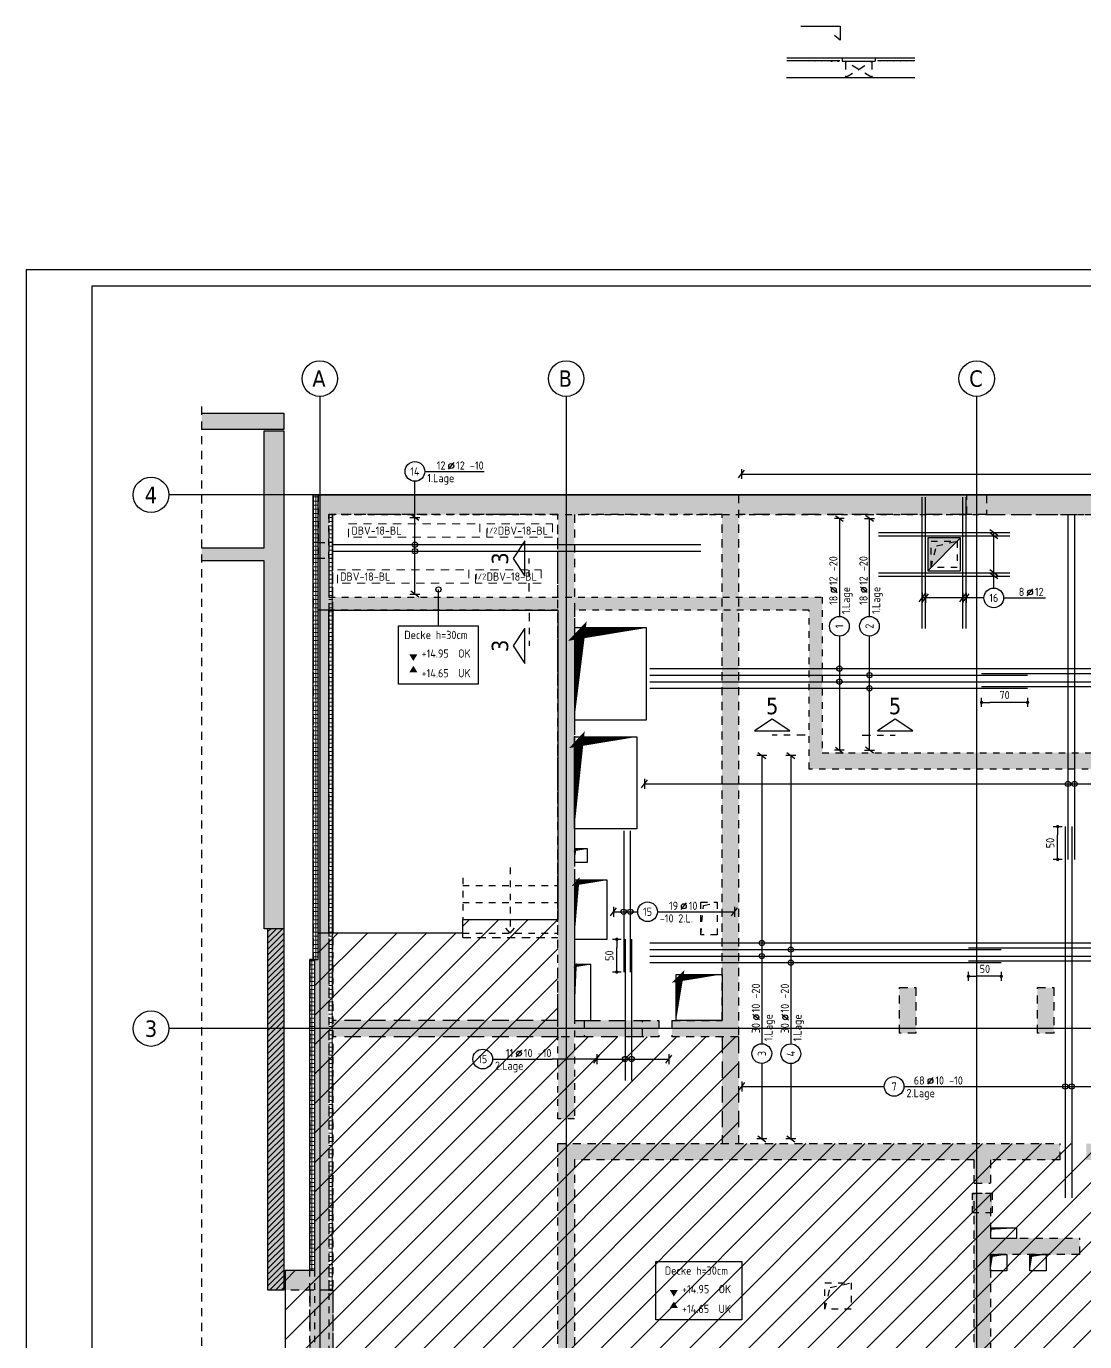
# Model space of a CAD drawing. Extents: x 0 to 76.9, y -2.2 to 33.4.
# Drawn here: x 0 to 16.11, y 13.38 to 33.41 of the extents above; entities that cross this region are included whole.
import ezdxf
from ezdxf.enums import TextEntityAlignment as Align

# ---------------------------------------------------------------- set-up
doc = ezdxf.new("R2010")
doc.units = 0
doc.header["$LTSCALE"] = 0.5
for name, pattern in [('AUSGEZOGEN', [1000.01, 1000, 0.01]), ('DOT', [0.175, 0.05, -0.125]), ('HIDDEN', [0.375, 0.25, -0.125]), ('HIDDEN2', [0.187, 0.125, -0.062]), ('HIDDEN4', [0.12, 0.02, -0.1]), ('PUNKT', [0.175, 0.05, -0.125]), ('STRICHLINIE', [0.75, 0.5, -0.25]), ('STRICHPUNKT2', [0.55, 0.25, -0.125, 0.05, -0.125]), ('VERDECKT', [0.375, 0.25, -0.125])]:
    doc.linetypes.add(name, pattern=pattern)
for name, color, linetype in [('ACHSEN', 7, 'Continuous'), ('AFU', 7, 'Continuous'), ('Bestand', 7, 'Continuous'), ('BETON', 7, 'Continuous'), ('Brüstung DG', 7, 'Continuous'), ('DD', 7, 'Continuous'), ('DG', 7, 'Continuous'), ('DRUEBER', 7, 'Continuous'), ('grau_dunkel', 7, 'Continuous'), ('grau_hell', 7, 'Continuous'), ('grau_mittel', 7, 'Continuous'), ('HILFE', 7, 'Continuous'), ('koten', 7, 'Continuous'), ('MASSE', 7, 'Continuous'), ('OBJEKT', 7, 'Continuous'), ('RAHMEN', 7, 'Continuous'), ('RND', 7, 'Continuous'), ('SCHATTEN', 7, 'Continuous'), ('SCHNITTE', 7, 'Continuous'), ('SCHRAFF', 7, 'Continuous'), ('SFP_Achsen', 7, 'Continuous'), ('TEXT', 7, 'Continuous'), ('TWP_Auflager_Schraff', 7, 'Continuous'), ('VERDECKT', 7, 'Continuous'), ('VERDECKT2', 7, 'Continuous')]:
    doc.layers.add(name, color=color, linetype=linetype)
doc.layers.add('NOPLOT', color=7, linetype='Continuous', plot=False)
doc.layers.add('zila_01_rb_02_stb-fertig_05_schraff', color=144, linetype='Continuous', lineweight=9)
doc.styles.add('helv', font='tahoma.ttf')
doc.styles.add('txt', font='isocp.shx')
doc.linetypes.add('AFU_50K', pattern='A,0.15,["/",Standard,S=0.2,R=0,X=-0.01,Y=-0.1],0.07,["/",Standard,S=0.2,R=0,X=-0.01,Y=-0.1],0.15', length=0.37)
doc.dimstyles.new('DOT_I', dxfattribs={"dimscale": 0.5, "dimtxt": 0.25, "dimasz": 0.25, "dimexe": 0.1, "dimexo": 0.3, "dimgap": 0.1, "dimtad": 1, "dimdec": 3, "dimzin": 3, "dimtxsty": 'txt', "dimblk": 'DOT', "dimblk1": 'DOT', "dimblk2": 'DOT', "dimsah": 1, "dimcen": 0.1, "dimse1": 1, "dimse2": 1, "dimazin": 0, "dimtfac": 1, "dimtdec": 4, "dimtix": 1, "dimtmove": 2, "dimatfit": 3, "dimfxl": 0, "dimtvp": 1, "dimtolj": 1, "dimtzin": 0, "dimarcsym": 0})
pattern_1 = [(0, (-74.21585, 66.179425), (0.025, 0.05), [0, -0.05])]

# ---------------------------------------------------------------- blocks, each defined once
blk = doc.blocks.new('okrd_o')
at = {"layer": 'koten', "color": 7, "linetype": 'Continuous'}
blk.add_solid([(-0.125, 0.202), (0.125, 0.202), (0, 0)], dxfattribs=at)
at = {"layer": 'koten', "style": 'txt'}
blk.add_attdef('OKRD', (0.25, 0.1), '', height=0.25, dxfattribs=at)
blk = doc.blocks.new('okrd_u')
at = {"layer": 'koten', "color": 7, "linetype": 'Continuous'}
blk.add_solid([(-0.125, -0.202), (0.125, -0.202), (0, 0)], dxfattribs=at)
at = {"layer": 'koten', "style": 'txt'}
blk.add_attdef('OKRD', (0.25, -0.35), '', height=0.25, dxfattribs=at)
blk = doc.blocks.new('DOT')
at = {"layer": 'MASSE', "color": 7, "linetype": 'Continuous'}
for p, q in [((0, 0), (-1, 0)), ((0, 0.54), (0, -0.54))]:
    blk.add_line(p, q, dxfattribs=at)
at = {"layer": 'MASSE', "color": 7, "linetype": 'Continuous', "const_width": 0.2}
blk.add_lwpolyline([(-0.1, 0, 1), (0.1, 0, 1)], format="xyb", close=True, dxfattribs=at)
blk = doc.blocks.new('*D21')
at = {"layer": 'Defpoints', "color": 0, "linetype": 'AUSGEZOGEN', "transparency": 16777216}
for p in [(14.344, 18.944), (14.344, 18.944), (14.844, 18.944)]:
    blk.add_point(p, dxfattribs=at)
at = {"layer": 'MASSE', "color": 0, "linetype": 'AUSGEZOGEN', "lineweight": -2, "transparency": 16777216}
blk.add_line((14.719, 18.944), (14.469, 18.944), dxfattribs=at)
at = {"layer": 'MASSE', "color": 0, "linetype": 'AUSGEZOGEN', "lineweight": -2, "transparency": 16777216, "xscale": 0.125, "yscale": 0.125, "zscale": 0.125, "rotation": 180}
blk.add_blockref('DOT', (14.344, 18.944), dxfattribs=at)
at = {"layer": 'MASSE', "color": 0, "linetype": 'AUSGEZOGEN', "lineweight": -2, "transparency": 16777216, "xscale": 0.125, "yscale": 0.125, "zscale": 0.125}
blk.add_blockref('DOT', (14.844, 18.944), dxfattribs=at)
at = {"layer": 'MASSE', "color": 0, "linetype": 'AUSGEZOGEN', "transparency": 16777216, "insert": (14.594, 19.057), "char_height": 0.125, "attachment_point": 5, "style": 'txt'}
blk.add_mtext('\\A1;50', dxfattribs=at)
blk = doc.blocks.new('lei_gre')
at = {"layer": 'RND', "color": 7, "linetype": 'Continuous'}
for p, q in [((-0.09, -0.12), (0.09, 0.12)), ((0, 0.15), (0, -0.15))]:
    blk.add_line(p, q, dxfattribs=at)
blk = doc.blocks.new('RND_LEI')
at = {"layer": 'RND', "color": 7, "linetype": 'Continuous'}
blk.add_line((1.022, 0.066), (1.19, 0.27), dxfattribs=at)
for centre, radius in [((0, 0), 0.3), ((1.106, 0.168), 0.075)]:
    blk.add_circle(centre, radius, dxfattribs=at)
at = {"layer": 'RND', "color": 7, "linetype": 'Continuous', "style": 'txt'}
blk.add_attdef('POSL', text='', height=0.25, dxfattribs=at).set_placement((0, 0), align=Align.MIDDLE)
blk.add_attdef('ANZ', text='', height=0.25, dxfattribs=at).set_placement((0.931, 0.057), align=Align.RIGHT)
for tag, p in [('DUM', (1.253, 0.057)), ('ABSTD', (1.674, 0.057)), ('POSTXT', (0.374, -0.327))]:
    blk.add_attdef(tag, p, '', height=0.25, dxfattribs=at)
blk = doc.blocks.new('*D28')
at = {"layer": 'Defpoints', "color": 0, "linetype": 'AUSGEZOGEN', "transparency": 16777216}
for p in [(15.702, 21.223), (15.702, 21.223), (15.702, 20.723)]:
    blk.add_point(p, dxfattribs=at)
at = {"layer": 'MASSE', "color": 0, "linetype": 'AUSGEZOGEN', "lineweight": -2, "transparency": 16777216}
blk.add_line((15.702, 20.848), (15.702, 21.098), dxfattribs=at)
at = {"layer": 'MASSE', "color": 0, "linetype": 'AUSGEZOGEN', "lineweight": -2, "transparency": 16777216, "xscale": 0.125, "yscale": 0.125, "zscale": 0.125}
for p, rotation in [((15.702, 21.223), 90), ((15.702, 20.723), 270)]:
    blk.add_blockref('DOT', p, dxfattribs=dict(at, rotation=rotation))
at = {"layer": 'MASSE', "color": 0, "linetype": 'AUSGEZOGEN', "transparency": 16777216, "insert": (15.589, 20.973), "char_height": 0.125, "attachment_point": 5, "rotation": 90, "style": 'txt'}
blk.add_mtext('\\A1;50', dxfattribs=at)
blk = doc.blocks.new('*D30')
at = {"layer": 'Defpoints', "color": 0, "linetype": 'AUSGEZOGEN', "transparency": 16777216}
for p in [(14.544, 23.114), (14.544, 23.114), (15.244, 23.114)]:
    blk.add_point(p, dxfattribs=at)
at = {"layer": 'MASSE', "color": 0, "linetype": 'AUSGEZOGEN', "lineweight": -2, "transparency": 16777216}
blk.add_line((15.119, 23.114), (14.669, 23.114), dxfattribs=at)
at = {"layer": 'MASSE', "color": 0, "linetype": 'AUSGEZOGEN', "lineweight": -2, "transparency": 16777216, "xscale": 0.125, "yscale": 0.125, "zscale": 0.125, "rotation": 180}
blk.add_blockref('DOT', (14.544, 23.114), dxfattribs=at)
at = {"layer": 'MASSE', "color": 0, "linetype": 'AUSGEZOGEN', "lineweight": -2, "transparency": 16777216, "xscale": 0.125, "yscale": 0.125, "zscale": 0.125}
blk.add_blockref('DOT', (15.244, 23.114), dxfattribs=at)
at = {"layer": 'MASSE', "color": 0, "linetype": 'AUSGEZOGEN', "transparency": 16777216, "insert": (14.894, 23.226), "char_height": 0.125, "attachment_point": 5, "style": 'txt'}
blk.add_mtext('\\A1;70', dxfattribs=at)
blk = doc.blocks.new('A1-35-0')
at = {"layer": 'RAHMEN'}
for p, q in [((118.9, 59.4), (0, 59.4)), ((0, 59.4), (0, 0))]:
    blk.add_line(p, q, dxfattribs=at)
at = {"layer": 'RAHMEN', "color": 5}
for p, q in [((118.4, 58.9), (2, 58.9)), ((2, 58.9), (2, 0.5))]:
    blk.add_line(p, q, dxfattribs=at)
blk = doc.blocks.new('*D44')
at = {"layer": 'Defpoints', "color": 0, "linetype": 'AUSGEZOGEN', "transparency": 16777216}
for p in [(8.991, 19.508), (8.991, 19.508), (8.991, 19.008)]:
    blk.add_point(p, dxfattribs=at)
at = {"layer": 'MASSE', "color": 0, "linetype": 'AUSGEZOGEN', "lineweight": -2, "transparency": 16777216}
blk.add_line((8.991, 19.133), (8.991, 19.383), dxfattribs=at)
at = {"layer": 'MASSE', "color": 0, "linetype": 'AUSGEZOGEN', "lineweight": -2, "transparency": 16777216, "xscale": 0.125, "yscale": 0.125, "zscale": 0.125}
for p, rotation in [((8.991, 19.508), 90), ((8.991, 19.008), 270)]:
    blk.add_blockref('DOT', p, dxfattribs=dict(at, rotation=rotation))
at = {"layer": 'MASSE', "color": 0, "linetype": 'AUSGEZOGEN', "transparency": 16777216, "insert": (8.878, 19.258), "char_height": 0.125, "attachment_point": 5, "rotation": 90, "style": 'txt'}
blk.add_mtext('\\A1;50', dxfattribs=at)
blk = doc.blocks.new('SCHN-1')
at = {"layer": 'SCHNITTE', "color": 5, "linetype": 'Continuous'}
blk.add_lwpolyline([(0.54, 0.125), (0, 0.485), (-0.54, 0.125)], close=True, dxfattribs=at)
at = {"layer": 'SCHNITTE', "color": 6, "linetype": 'Continuous', "style": 'helv'}
blk.add_attdef('SCHN-1', text='', height=0.5, dxfattribs=at).set_placement((0, 0.635), align=Align.CENTER)

msp = doc.modelspace()

# ---------------------------------------------------------------- hatches: boundary and pattern name
at = {"layer": 'Brüstung DG', "linetype": 'DOT'}
h = msp.add_hatch(dxfattribs=at)
h.set_pattern_fill('DOTS', color=102, scale=0.8, double=1)
h.set_pattern_definition(pattern_1)
h.paths.add_polyline_path([(43.0691, 10.7729), (43.3691, 10.7729), (43.3691, 26.2729), (4.4441, 26.2729), (4.4441, 25.3079), (4.6041, 25.3079), (4.6041, 25.9729), (43.0691, 25.9729)])
at = {"layer": 'DG', "linetype": 'AUSGEZOGEN'}
h = msp.add_hatch(dxfattribs=at)
h.set_pattern_fill('DOTS', scale=0.8, double=1)
h.set_pattern_definition([(0, (-62.00614, 66.179425), (0.025, 0.05), [0, -0.05])])
h.paths.add_polyline_path([(4.6041, 24.7179), (4.6041, 25.3079), (4.4441, 25.3079), (4.4441, 19.1979), (4.6041, 19.1979), (4.6041, 24.5179), (8.0941, 24.5179), (8.0941, 16.7729), (8.3441, 16.7729), (8.3441, 24.5179), (11.9191, 24.5179), (11.9191, 22.0979), (12.1191, 22.0979), (12.1191, 24.7179)])
h = msp.add_hatch(dxfattribs=at)
h.set_pattern_fill('DOTS', scale=0.8, double=1)
h.set_pattern_definition(pattern_1)
h.paths.add_polyline_path([(34.1441, 12.0229), (34.1441, 13.9979), (36.8441, 13.9979), (36.8441, 13.5329), (37.0941, 13.5329), (37.0941, 14.2479), (33.8941, 14.2479), (33.8941, 11.7729), (37.0941, 11.7729), (37.0941, 12.4829), (36.8441, 12.4829), (36.8441, 12.0229)], flags=17)
h.paths.add_polyline_path([(30.9941, 15.6429), (30.9941, 15.3429), (31.2941, 15.3429), (31.2941, 15.6429)], flags=17)
h.paths.add_polyline_path([(26.6941, 15.6429), (26.3941, 15.6429), (26.3941, 15.3429), (26.6941, 15.3429)], flags=17)
h.paths.add_polyline_path([(22.9441, 15.6429), (22.6441, 15.6429), (22.6441, 15.3429), (22.9441, 15.3429)], flags=17)
h.paths.add_polyline_path([(14.7041, 15.3429), (14.7041, 15.6429), (14.4041, 15.6429), (14.4041, 15.3429)], flags=17)
h.paths.add_polyline_path([(12.1191, 22.3479), (12.1191, 22.0979), (35.7691, 22.0979), (35.7691, 22.3479)])
h.paths.add_polyline_path([(39.3441, 10.7729), (39.5941, 10.7729), (39.5941, 22.3479), (39.3441, 22.3479)])
h.paths.add_polyline_path([(4.3941, 10.7729), (4.6041, 10.7729), (4.6041, 19.1979), (4.3941, 19.1979)])
at = {"layer": 'grau_dunkel', "transparency": 33554687}
msp.add_hatch(color=21, dxfattribs=at).paths.add_polyline_path([(14.2241, 25.6179), (13.7241, 25.6179), (13.7241, 25.1179)])
at = {"layer": 'grau_hell'}
h = msp.add_hatch(color=9, dxfattribs=at)
h.paths.add_polyline_path([(3.6791, 14.1678), (3.9191, 14.1678), (3.9191, 19.6678), (3.6791, 19.6678)])
h.paths.add_polyline_path([(3.9191, 27.2478), (3.6191, 27.2478), (3.6191, 25.4678), (2.6691, 25.4678), (2.6691, 25.2678), (3.6191, 25.2678), (3.6191, 19.6678), (3.9191, 19.6678)])
h.paths.add_polyline_path([(3.9191, 27.2678), (3.9191, 27.5178), (2.6691, 27.5178), (2.6691, 27.2678)])
h.paths.add_polyline_path([(3.6191, 10.7729), (3.9191, 10.7729), (3.9191, 12.1178), (3.6191, 12.1178)])
at = {"layer": 'grau_hell', "linetype": 'AUSGEZOGEN'}
h = msp.add_hatch(dxfattribs=at)
h.set_pattern_fill('ANSI31', color=9, scale=0.1, style=0, double=1)
h.set_pattern_definition([(45, (-0.08538, 28.69272), (-0.2245064, 0.2245064), [])])
h.paths.add_polyline_path([(31.2691, 11.7729), (20.1441, 11.7729), (20.1441, 12.0229), (17.7791, 12.0229), (17.7791, 16.3979), (10.8441, 16.3979), (10.8441, 18.0229), (9.3791, 18.0229), (9.3791, 18.0229), (8.4941, 18.0229), (8.4941, 18.0229), (8.0941, 18.0229), (8.0941, 19.8079), (6.6441, 19.8079), (6.6441, 19.6029), (4.4441, 19.6029), (4.4441, 19.1979), (4.3941, 19.1979), (4.3941, 14.4679), (3.9391, 14.4679), (3.9391, 11.8179), (4.3941, 11.8179), (4.3941, 10.7729), (43.3691, 10.7729), (43.3691, 26.2729), (37.094, 26.2729), (37.0941, 14.2479), (36.8441, 14.2478), (36.844, 12.0229), (34.1441, 12.0229), (34.1441, 11.7729)])
at = {"layer": 'grau_mittel'}
h = msp.add_hatch(color=61, dxfattribs=at)
h.paths.add_polyline_path([(43.3691, 26.2729), (36.8441, 26.2729), (36.8441, 18.0229), (37.9091, 18.0229), (37.9091, 18.2729), (37.0941, 18.2729), (37.0941, 25.9729), (39.3441, 25.9729), (39.3441, 18.2729), (39.1941, 18.2729), (39.1941, 18.0229), (39.5941, 18.0229), (39.5941, 25.9729), (43.0691, 25.9729), (43.0691, 20.9579), (43.3691, 20.9579)])
h.paths.add_polyline_path([(43.3691, 20.9579), (43.0691, 20.9579), (43.0691, 19.0879), (43.3691, 19.0879)], flags=17)
h.paths.add_polyline_path([(43.3691, 19.0879), (43.0691, 19.0879), (43.0691, 18.0229), (43.3691, 18.0229)])
h.paths.add_polyline_path([(43.0691, 18.0229), (43.0691, 18.2729), (39.5941, 18.2729), (39.5941, 18.0229)])
h.paths.add_polyline_path([(39.1941, 18.0229), (39.1941, 18.2729), (38.3091, 18.2729), (38.3091, 18.0229)], flags=17)
h.paths.add_polyline_path([(38.3091, 18.2729), (38.1091, 18.2729), (38.1091, 18.0229), (38.3091, 18.0229)], flags=17)
h.paths.add_polyline_path([(43.3691, 18.0229), (43.0691, 18.0229), (43.0691, 12.0479), (43.3691, 12.0479)])
h.paths.add_polyline_path([(43.0691, 11.7479), (43.3691, 11.7479), (43.3691, 12.0479), (43.0691, 12.0479)])
h.paths.add_polyline_path([(4.6691, 14.1678), (4.6041, 14.1678), (4.3191, 14.1678), (4.3191, 12.1178), (4.6041, 12.1178), (4.6691, 12.1178)])
h.paths.add_polyline_path([(4.6041, 25.9729), (8.0941, 25.9729), (8.0941, 18.0229), (8.4941, 18.0229), (8.4941, 18.2729), (8.3441, 18.2729), (8.3441, 25.9729), (10.5941, 25.9729), (10.5941, 18.2729), (9.8291, 18.2729), (9.8291, 18.0229), (10.8441, 18.0229), (10.8441, 26.2729), (4.4441, 26.2729), (4.4441, 19.1979), (4.3941, 19.1979), (4.3941, 14.4678), (3.9391, 14.4678), (3.9391, 14.1678), (4.6041, 14.1678)])
h.paths.add_polyline_path([(4.6691, 18.2729), (4.6691, 18.0229), (8.0941, 18.0229), (8.0941, 18.2729)], flags=17)
h.paths.add_polyline_path([(8.4941, 18.2729), (8.4941, 18.0229), (9.3791, 18.0229), (9.3791, 18.2729)], flags=17)
h.paths.add_polyline_path([(9.3791, 18.2729), (9.3791, 18.0229), (9.6291, 18.0229), (9.6291, 18.2729)], flags=17)
h.paths.add_polyline_path([(10.8441, 18.0229), (10.5941, 18.0229), (10.5941, 16.3979), (10.8441, 16.3979)], flags=17)
h.paths.add_polyline_path([(8.0941, 16.3979), (8.0941, 11.7729), (8.4941, 11.7729), (8.4941, 12.0229), (8.3441, 12.0229), (8.3441, 16.1479), (14.4291, 16.1479), (14.4291, 15.7929), (14.6791, 15.7929), (14.6791, 16.1479), (15.7391, 16.1479), (15.7391, 16.3979)])
h.paths.add_polyline_path([(9.5041, 11.7729), (9.5041, 12.0229), (8.4941, 12.0229), (8.4941, 11.7729)], flags=17)
h.paths.add_polyline_path([(9.5041, 11.7729), (9.7041, 11.7729), (9.7041, 12.0229), (9.5041, 12.0229)])
h.paths.add_polyline_path([(9.9041, 12.0229), (9.9041, 11.7729), (12.8191, 11.7729), (12.8191, 12.0229)], flags=16)
h.paths.add_polyline_path([(13.0191, 12.0229), (13.0191, 11.7729), (13.2691, 11.7729), (13.2691, 12.0229)], flags=16)
h.paths.add_polyline_path([(13.2691, 12.0229), (13.2691, 11.7729), (14.2791, 11.7729), (14.2791, 12.0229)], flags=16)
h.paths.add_polyline_path([(14.4291, 12.0229), (14.2791, 12.0229), (14.2791, 11.7729), (14.8291, 11.7729), (14.8291, 12.0229), (14.6791, 12.0229), (14.6791, 14.7079), (16.0391, 14.7079), (16.0391, 14.9579), (14.6791, 14.9579), (14.6791, 15.6429), (14.4291, 15.6429)])
h.paths.add_polyline_path([(14.8291, 12.0229), (14.8291, 11.7729), (15.8391, 11.7729), (15.8391, 12.0229)], flags=16)
h.paths.add_polyline_path([(15.8391, 11.7729), (16.0891, 11.7729), (16.0891, 12.0229), (15.8391, 12.0229)])
h.paths.add_polyline_path([(16.4941, 16.1479), (16.4941, 16.3979), (16.1391, 16.3979), (16.1391, 16.1479)])
h.paths.add_polyline_path([(17.3791, 16.1479), (17.3791, 16.3979), (16.4941, 16.3979), (16.4941, 16.1479)])
h.paths.add_polyline_path([(18.6941, 16.1479), (18.6941, 12.0229), (16.2891, 12.0229), (16.2891, 11.7729), (20.4441, 11.7729), (20.4441, 12.0229), (18.9441, 12.0229), (18.9441, 16.1479), (19.8941, 16.1479), (19.8941, 15.3679), (21.2691, 15.3679), (21.2691, 15.6179), (20.1441, 15.6179), (20.1441, 16.3979), (17.3791, 16.3979), (17.3791, 16.1479)])
h.paths.add_polyline_path([(16.2391, 14.9579), (16.2391, 14.7079), (17.7791, 14.7079), (17.7791, 14.9579)])
h.paths.add_polyline_path([(20.6441, 12.0229), (20.6441, 11.7729), (29.8191, 11.7729), (29.8191, 12.0229)])
h.paths.add_polyline_path([(25.0191, 15.3679), (25.0191, 15.6179), (22.6691, 15.6179), (22.6691, 15.3679)])
h.paths.add_polyline_path([(28.5691, 15.3679), (28.5691, 15.6179), (26.4191, 15.6179), (26.4191, 15.3679)])
h.paths.add_polyline_path([(29.9691, 15.6179), (29.9691, 15.3679), (31.2691, 15.3679), (31.2691, 16.1479), (32.6491, 16.1479), (32.6491, 16.3979), (31.0191, 16.3979), (31.0191, 15.6179)])
h.paths.add_polyline_path([(31.2691, 13.7979), (31.0191, 13.7979), (31.0191, 12.0229), (30.0191, 12.0229), (30.0191, 11.7729), (31.4191, 11.7729), (31.4191, 12.0229), (31.2691, 12.0229)])
h.paths.add_polyline_path([(32.3041, 11.7729), (32.3041, 12.0229), (31.4191, 12.0229), (31.4191, 11.7729)])
h.paths.add_polyline_path([(32.3041, 12.0229), (32.3041, 11.7729), (33.0091, 11.7729), (33.0091, 12.0229)], flags=17)
h.paths.add_polyline_path([(33.6091, 12.0229), (33.6091, 11.7729), (37.0941, 11.7729), (37.0941, 12.4829), (36.8441, 12.4829), (36.8441, 12.0229), (34.1441, 12.0229), (34.1441, 13.9979), (36.8441, 13.9979), (36.8441, 13.5329), (37.0941, 13.5329), (37.0941, 13.7829), (37.0141, 13.7829), (37.0141, 13.9329), (37.0941, 13.9329), (37.0941, 14.3976), (36.8441, 14.3976), (36.8441, 14.2479), (32.3041, 14.2479), (32.3041, 13.9979), (33.8941, 13.9979), (33.8941, 12.0229)])
h.paths.add_polyline_path([(36.8441, 13.5329), (36.8441, 12.4829), (37.0941, 12.4829), (37.0941, 13.5329)], flags=17)
h.paths.add_polyline_path([(36.8441, 14.3976), (37.0941, 14.3976), (37.0941, 15.2826), (36.8441, 15.2826)])
h.paths.add_polyline_path([(37.0941, 15.5479), (36.8441, 15.5479), (36.8441, 15.2826), (37.0941, 15.2826)])
h.paths.add_polyline_path([(36.5441, 16.3979), (36.5441, 16.1479), (37.0941, 16.1479), (37.0941, 16.3979)])
h.paths.add_polyline_path([(35.944, 16.1479), (35.944, 16.3979), (33.2491, 16.3979), (33.2491, 16.1479)])
h.paths.add_polyline_path([(32.3041, 13.9979), (32.3041, 14.2479), (31.4191, 14.2479), (31.4191, 13.9979)])
h.paths.add_polyline_path([(31.4191, 13.9979), (31.4191, 14.2479), (31.2691, 14.2479), (31.2691, 15.1679), (31.0191, 15.1679), (31.0191, 13.9979)])
h.paths.add_polyline_path([(37.0941, 18.0229), (36.8441, 18.0229), (36.8441, 16.9479), (37.0941, 16.9479)])
h.paths.add_polyline_path([(34.1441, 18.0779), (34.3941, 18.0779), (34.3941, 18.7729), (34.1441, 18.7729)])
h.paths.add_polyline_path([(32.2941, 18.7729), (32.0441, 18.7729), (32.0441, 18.0779), (32.2941, 18.0779)])
h.paths.add_polyline_path([(30.3941, 18.6729), (30.3941, 18.0779), (30.6441, 18.0779), (30.6441, 18.9229), (29.6191, 18.9229), (29.6191, 20.5679), (29.3191, 20.5679), (29.3191, 18.9229), (28.2941, 18.9229), (28.2941, 18.0779), (28.5441, 18.0779), (28.5441, 18.6729)])
h.paths.add_polyline_path([(29.3191, 20.7679), (29.6191, 20.7679), (29.6191, 23.9179), (29.3191, 23.9179)])
h.paths.add_polyline_path([(29.6191, 24.8129), (29.3191, 24.8129), (29.3191, 24.1179), (29.6191, 24.1179)])
h.paths.add_polyline_path([(29.6191, 24.8129), (29.6191, 24.8229), (29.3191, 24.8229), (29.3191, 24.8129)])
h.paths.add_polyline_path([(29.6191, 25.6229), (29.6191, 25.8229), (29.3191, 25.8229), (29.3191, 25.6229)])
h.paths.add_polyline_path([(29.3191, 25.8229), (29.6191, 25.8229), (29.6191, 26.2729), (29.3191, 26.2729)])
h.paths.add_polyline_path([(29.6191, 26.2729), (29.6191, 25.9729), (36.8441, 25.9729), (36.8441, 26.2729)])
h.paths.add_polyline_path([(22.1191, 26.2729), (22.1191, 25.9729), (29.3191, 25.9729), (29.3191, 26.2729)])
h.paths.add_polyline_path([(21.8191, 26.2729), (21.8191, 25.9729), (22.1191, 25.9729), (22.1191, 26.2729)])
h.paths.add_polyline_path([(14.6191, 26.2729), (14.6191, 25.9729), (21.8191, 25.9729), (21.8191, 26.2729)])
h.paths.add_polyline_path([(14.6191, 26.2729), (14.3191, 26.2729), (14.3191, 25.9729), (14.6191, 25.9729)])
h.paths.add_polyline_path([(10.8441, 26.2729), (10.8441, 25.9729), (14.3191, 25.9729), (14.3191, 26.2729)])
h.paths.add_polyline_path([(13.5441, 18.7729), (13.2941, 18.7729), (13.2941, 18.0779), (13.5441, 18.0779)])
h.paths.add_polyline_path([(15.6441, 18.7729), (15.3941, 18.7729), (15.3941, 18.0779), (15.6441, 18.0779)])
h.paths.add_polyline_path([(17.2941, 18.7729), (17.0441, 18.7729), (17.0441, 18.0779), (17.2941, 18.0779)])
h.paths.add_polyline_path([(19.3941, 18.7729), (19.1441, 18.7729), (19.1441, 18.0779), (19.3941, 18.0779)])
h.paths.add_polyline_path([(20.7941, 18.0779), (21.0441, 18.0779), (21.0441, 18.7729), (20.7941, 18.7729)])
h.paths.add_polyline_path([(22.8941, 18.0779), (23.1441, 18.0779), (23.1441, 18.7729), (22.8941, 18.7729)])
h.paths.add_polyline_path([(24.7941, 18.7729), (24.5441, 18.7729), (24.5441, 18.0779), (24.7941, 18.0779)])
h.paths.add_polyline_path([(26.6441, 18.0779), (26.8941, 18.0779), (26.8941, 18.7729), (26.6441, 18.7729)])
h.paths.add_polyline_path([(43.0691, 10.7729), (43.3691, 10.7729), (43.3691, 11.7479), (43.0691, 11.7479)])
h.paths.add_polyline_path([(4.3941, 10.7729), (4.6041, 10.7729), (4.6041, 12.1178), (3.9391, 12.1178), (3.9391, 11.8178), (4.3941, 11.8178)])
at = {"layer": 'SCHRAFF'}
h = msp.add_hatch(dxfattribs=at)
h.set_pattern_fill('ANSI33', color=8, scale=0.5, double=1)
h.set_pattern_definition([(45, (-74.21585, 66.17943), (-0.08838835, 0.08838835), []), (45, (-74.12746, 66.17943), (-0.08838835, 0.08838835), [0.0625, -0.03125])])
h.paths.add_polyline_path([(3.9191, 27.2478), (3.6191, 27.2478), (3.6191, 25.4678), (2.6691, 25.4678), (2.6691, 25.2678), (3.6191, 25.2678), (3.6191, 19.6678), (3.9191, 19.6678)])
h.paths.add_polyline_path([(3.9191, 27.2678), (3.9191, 27.5178), (2.6691, 27.5178), (2.6691, 27.2678)])
h.paths.add_polyline_path([(3.6191, 10.7729), (3.9191, 10.7729), (3.9191, 12.1178), (3.6191, 12.1178)])
h = msp.add_hatch(dxfattribs=at)
h.set_pattern_fill('ANSI31', color=8, scale=0.5, double=1)
h.set_pattern_definition([(45, (-74.21585, 66.179425), (-0.044194174, 0.044194174), [])])
h.paths.add_polyline_path([(3.9191, 19.6678), (3.6791, 19.6678), (3.6791, 14.1678), (3.9191, 14.1678)])
at = {"layer": 'zila_01_rb_02_stb-fertig_05_schraff', "linetype": 'AUSGEZOGEN'}
h = msp.add_hatch(dxfattribs=at)
h.set_pattern_fill('ANSI37', color=102, scale=0.5, angle=-45)
h.set_pattern_definition([(0, (-74.21585, 66.179425), (1e-17, 0.0625), []), (90, (-74.21585, 66.179425), (-0.0625, 2e-17), [])])
h.paths.add_polyline_path([(4.3691, 19.1979), (4.3941, 19.1979), (4.4441, 19.1979), (4.4441, 26.2729), (4.3691, 26.2729)])
h.paths.add_polyline_path([(4.6691, 25.9729), (4.6041, 25.9729), (4.6041, 14.1678), (4.6691, 14.1678)])
h.paths.add_polyline_path([(4.3191, 14.4678), (4.3941, 14.4678), (4.3941, 19.1979), (4.3691, 19.1979), (4.3191, 19.1979)])

# ---------------------------------------------------------------- linework, layer by layer
at = {"color": 0, "linetype": 'ByBlock', "lineweight": -2}
for points in [[(4.4441, 26.2729), (4.3691, 26.2729), (4.3691, 25.3079), (4.4441, 25.3079)], [(4.6041, 25.3079), (4.6691, 25.3079), (4.6691, 25.9729)]]:
    msp.add_lwpolyline(points, dxfattribs=at)
at = {"layer": 'ACHSEN', "color": 140, "linetype": 'AUSGEZOGEN'}
for p, q in [((4.4691, 27.7729), (4.4691, 10.7729)), ((8.2191, 27.7729), (8.2191, 10.7729)), ((14.4691, 27.7729), (14.4691, 10.7729)), ((43.3691, 26.2729), (2.1691, 26.2729)), ((43.3691, 18.1479), (2.1691, 18.1479))]:
    msp.add_line(p, q, dxfattribs=at)
at = {"layer": 'AFU', "color": 8, "linetype": 'AFU_50K'}
for p, q in [((4.6041, 24.5179), (4.4441, 24.5179)), ((4.6041, 19.6029), (4.4441, 19.6029))]:
    msp.add_line(p, q, dxfattribs=at)
at = {"layer": 'Bestand', "color": 8, "linetype": 'AUSGEZOGEN'}
for p, q in [((2.6691, 27.5178), (3.9191, 27.5178)), ((3.9191, 27.5178), (3.9191, 27.2678)), ((3.9191, 27.2678), (2.6691, 27.2678)), ((3.6191, 27.2478), (3.9191, 27.2478)), ((3.6191, 25.4678), (3.6191, 27.2478)), ((3.9191, 27.2478), (3.9191, 19.6678)), ((2.6691, 25.4678), (3.6191, 25.4678)), ((3.6191, 25.2678), (2.6691, 25.2678)), ((3.6191, 19.6678), (3.6191, 25.2678)), ((3.9191, 19.6678), (3.6191, 19.6678)), ((3.6791, 14.1678), (3.6791, 19.6678)), ((3.9191, 19.6678), (3.9191, 14.1678)), ((3.9191, 14.1678), (3.6791, 14.1678))]:
    msp.add_line(p, q, dxfattribs=at)
at = {"layer": 'BETON', "color": 6, "linetype": 'AUSGEZOGEN'}
for p, q in [((11.5769, 32.9262), (12.422, 32.9262)), ((12.422, 32.9262), (12.422, 32.8762)), ((12.422, 32.8762), (12.922, 32.8762)), ((12.922, 32.9262), (12.922, 32.8762)), ((12.922, 32.9262), (13.5283, 32.9262)), ((11.5726, 32.6262), (13.5263, 32.6262)), ((4.3691, 19.1979), (4.3691, 26.2729)), ((4.3691, 26.2729), (43.3691, 26.2729)), ((4.4441, 19.1979), (4.4441, 26.2729)), ((4.6041, 19.6029), (4.6041, 24.5179)), ((4.6041, 24.5179), (8.0941, 24.5179)), ((4.6691, 24.5179), (4.6691, 19.6029)), ((8.0941, 24.5179), (8.0941, 19.8079)), ((6.6441, 19.6029), (6.6441, 19.8079)), ((6.6441, 19.8079), (8.0941, 19.8079)), ((6.6441, 19.6029), (4.6041, 19.6029)), ((4.3191, 14.4678), (4.3191, 19.1979)), ((4.3191, 19.1979), (4.4441, 19.1979)), ((4.3941, 14.4678), (4.3941, 19.1979)), ((3.9391, 14.4678), (3.9391, 11.8178)), ((3.9391, 14.4678), (4.3941, 14.4678))]:
    msp.add_line(p, q, dxfattribs=at)
for points in [[(8.3441, 22.8479), (9.4441, 22.8479), (9.4441, 24.2479), (8.3441, 24.2479)], [(9.2941, 21.1879), (8.3441, 21.1879), (8.3441, 22.5879), (9.2941, 22.5879)], [(8.5441, 20.8829), (8.3441, 20.8829), (8.3441, 20.6829), (8.5441, 20.6829)], [(8.8441, 20.4079), (8.3441, 20.4079), (8.3441, 19.5079), (8.8441, 19.5079)], [(8.5941, 19.1229), (8.3441, 19.1229), (8.3441, 18.2729), (8.5941, 18.2729)], [(9.8941, 18.9729), (10.5941, 18.9729), (10.5941, 18.2729), (9.8941, 18.2729)], [(15.0791, 15.1079), (14.6791, 15.1079), (14.6791, 14.9579), (15.0791, 14.9579)], [(14.9291, 14.4579), (14.6791, 14.4579), (14.6791, 14.7079), (14.9291, 14.7079)], [(15.5291, 14.4579), (15.2791, 14.4579), (15.2791, 14.7079), (15.5291, 14.7079)]]:
    msp.add_lwpolyline(points, close=True, dxfattribs=at)
at = {"layer": 'Brüstung DG', "color": 102, "linetype": 'PUNKT', "lineweight": -2}
for points in [[(43.3691, 10.7729), (43.3691, 26.2729), (4.4441, 26.2729), (4.4441, 25.3079), (4.4441, 25.3079), (4.4441, 25.3079), (4.6041, 25.3079)], [(4.6041, 25.3079), (4.6041, 25.3079), (4.6041, 25.3079), (4.6041, 25.9729), (43.0691, 25.9729), (43.0691, 10.7729)]]:
    msp.add_lwpolyline(points, dxfattribs=at)
at = {"layer": 'DD', "color": 7, "linetype": 'HIDDEN2'}
for p, q in [((13.7741, 25.1679), (13.8557, 25.4976)), ((13.8557, 25.4976), (14.1741, 25.5679)), ((10.3096, 20.0195), (10.5191, 20.0729)), ((10.2691, 19.5729), (10.3096, 20.0195)), ((12.2392, 14.2044), (12.5591, 14.2779)), ((12.1591, 13.8779), (12.2392, 14.2044))]:
    msp.add_line(p, q, dxfattribs=at)
for points in [[(13.7741, 25.5679), (14.1741, 25.5679), (14.1741, 25.1679), (13.7741, 25.1679)], [(10.2691, 20.0729), (10.5191, 20.0729), (10.5191, 19.5729), (10.2691, 19.5729)], [(12.1591, 14.2779), (12.5591, 14.2779), (12.5591, 13.8779), (12.1591, 13.8779)]]:
    msp.add_lwpolyline(points, close=True, dxfattribs=at)
at = {"layer": 'DG', "color": 7, "linetype": 'PUNKT', "lineweight": -2}
for p, q in [((4.4441, 25.5486), (4.3691, 25.5486)), ((4.4441, 25.5486), (4.6041, 25.5486)), ((4.6691, 25.5486), (4.6041, 25.5486)), ((4.3691, 25.3079), (4.3691, 19.1979)), ((4.4441, 19.1979), (4.4441, 25.3079)), ((4.6041, 25.3079), (4.6041, 24.7179)), ((4.6691, 24.7179), (4.6691, 25.3079)), ((4.6041, 24.7179), (12.1191, 24.7179)), ((12.1191, 24.7179), (12.1191, 22.3479)), ((4.6041, 24.5179), (4.6041, 10.7729)), ((8.0941, 24.5179), (4.6041, 24.5179)), ((4.6691, 24.5179), (4.6691, 10.7729)), ((8.0941, 16.7729), (8.0941, 24.5179)), ((11.9191, 24.5179), (8.3441, 24.5179)), ((8.3441, 24.5179), (8.3441, 16.7729)), ((11.9191, 22.0979), (11.9191, 24.5179)), ((12.1191, 22.3479), (35.5691, 22.3479)), ((35.7691, 22.0979), (11.9191, 22.0979)), ((4.3191, 10.7729), (4.3191, 19.1979)), ((4.3191, 19.1979), (4.3941, 19.1979)), ((4.3691, 19.1979), (4.3941, 19.1979)), ((4.3941, 10.7729), (4.3941, 19.1979)), ((4.3941, 19.1979), (4.4441, 19.1979)), ((8.3441, 16.7729), (8.0941, 16.7729))]:
    msp.add_line(p, q, dxfattribs=at)
msp.add_lwpolyline([(14.4041, 15.6429), (14.7041, 15.6429), (14.7041, 15.3429), (14.4041, 15.3429)], close=True, dxfattribs=at)
at = {"layer": 'DRUEBER', "color": 171, "linetype": 'HIDDEN4'}
for p, q in [((6.6441, 20.4446), (6.6441, 19.8079)), ((6.6441, 20.3279), (8.0941, 20.3279)), ((6.6441, 20.0679), (8.0941, 20.0679))]:
    msp.add_line(p, q, dxfattribs=at)
at = {"layer": 'DRUEBER', "color": 102, "linetype": 'HIDDEN2'}
for p, q in [((7.3691, 20.6009), (7.3691, 19.6029)), ((7.3691, 19.6029), (7.2593, 19.7275)), ((7.3691, 19.6029), (7.4789, 19.7275))]:
    msp.add_line(p, q, dxfattribs=at)
at = {"layer": 'DRUEBER', "color": 7, "linetype": 'DOT'}
msp.add_line((6.6441, 19.6029), (8.0941, 19.6029), dxfattribs=at)
at = {"layer": 'HILFE', "color": 102, "linetype": 'HIDDEN'}
msp.add_line((2.6691, 27.6178), (2.6691, 10.7729), dxfattribs=at)
at = {"layer": 'NOPLOT', "color": 171, "linetype": 'DOT'}
msp.add_lwpolyline([(8.0941, 25.9729), (4.6041, 25.9729), (4.6041, 24.7179), (8.0941, 24.7179)], close=True, dxfattribs=at)
at = {"layer": 'OBJEKT', "color": 7, "linetype": 'AUSGEZOGEN'}
for p, q in [((12.422, 32.9262), (12.922, 32.9262)), ((13.7241, 25.1179), (14.2241, 25.6179))]:
    msp.add_line(p, q, dxfattribs=at)
at = {"layer": 'OBJEKT', "color": 1, "linetype": 'AUSGEZOGEN'}
msp.add_line((6.2746, 24.282), (6.2746, 24.8328), dxfattribs=at)
at = {"layer": 'OBJEKT', "color": 7, "linetype": 'AUSGEZOGEN'}
msp.add_lwpolyline([(14.2241, 25.6179), (13.7241, 25.6179), (13.7241, 25.1179), (14.2241, 25.1179)], close=True, dxfattribs=at)
at = {"layer": 'OBJEKT', "color": 1, "linetype": 'AUSGEZOGEN'}
for points in [[(5.6687, 24.282), (6.8805, 24.282), (6.8805, 23.3928), (5.6687, 23.3928)], [(9.5842, 14.6044), (10.896, 14.6044), (10.896, 13.7153), (9.5842, 13.7153)]]:
    msp.add_lwpolyline(points, close=True, dxfattribs=at)
msp.add_circle((6.2746, 24.8328), 0.04, dxfattribs=at)
at = {"layer": 'RND', "color": 7, "linetype": 'AUSGEZOGEN'}
for p, q in [((5.9167, 25.9274), (5.9167, 26.4797)), ((6.0667, 26.6297), (6.9729, 26.6297)), ((10.8896, 26.591), (24.6312, 26.591)), ((5.9167, 24.7632), (5.9167, 25.9274)), ((12.3788, 25.9156), (12.3788, 24.4227)), ((12.8372, 24.4241), (12.8372, 25.9148)), ((14.8795, 24.7055), (15.5195, 24.7055)), ((12.3788, 24.1227), (12.3788, 22.3873)), ((12.8372, 22.3868), (12.8372, 24.1241)), ((11.1983, 22.3046), (11.1983, 17.9178)), ((11.6398, 22.3041), (11.6398, 17.9155)), ((9.4117, 21.8733), (18.5561, 21.8733)), ((8.9406, 19.9262), (9.3083, 19.9262)), ((9.6083, 19.9262), (10.7822, 19.9262)), ((7.0986, 17.6838), (8.0049, 17.6838)), ((8.684, 17.6838), (8.0049, 17.6838)), ((8.684, 17.6838), (9.7821, 17.6838)), ((11.1983, 17.6178), (11.1983, 16.4698)), ((11.6398, 17.6155), (11.6398, 16.4695)), ((10.8934, 17.2666), (13.0628, 17.2666)), ((13.3628, 17.2666), (17.4886, 17.2666))]:
    msp.add_line(p, q, dxfattribs=at)
at = {"layer": 'RND', "color": 102, "linetype": 'AUSGEZOGEN'}
for p, q in [((14.7295, 24.8555), (14.7295, 25.698)), ((14.5795, 24.7055), (13.6403, 24.7055))]:
    msp.add_line(p, q, dxfattribs=at)
at = {"layer": 'RND', "color": 1, "linetype": 'AUSGEZOGEN'}
for points in [[(11.792, 33.4068), (12.392, 33.4068), (12.392, 33.1968), (12.3025, 33.2665)], [(11.5769, 32.8862), (12.387, 32.8862)], [(12.957, 32.8862), (13.5283, 32.8862)], [(13.6403, 24.2379), (13.6403, 26.2379)], [(13.6903, 24.2379), (13.6903, 26.2379)], [(14.2579, 24.2379), (14.2579, 26.2379)], [(14.3079, 24.2379), (14.3079, 26.2379)], [(15.8589, 25.9729), (15.8589, 20.7229)], [(15.9589, 25.9729), (15.9589, 20.7229)], [(12.9741, 25.698), (14.9741, 25.698)], [(12.9741, 25.648), (14.9741, 25.648)], [(4.6691, 25.5159), (10.2691, 25.5159)], [(4.6691, 25.4159), (10.2691, 25.4159)], [(12.9741, 25.0878), (14.9741, 25.0878)], [(12.9741, 25.0378), (14.9741, 25.0378)], [(9.4941, 23.6287), (20.9941, 23.6287)], [(9.4941, 23.5287), (15.2441, 23.5287)], [(14.5441, 23.5559), (26.0441, 23.5559)], [(9.4941, 23.4287), (20.9941, 23.4287)], [(9.4941, 23.3287), (15.2441, 23.3287)], [(14.5441, 23.3559), (26.0441, 23.3559)], [(9.0952, 21.1579), (9.0952, 19.0079)], [(9.1952, 21.1579), (9.1952, 19.0079)], [(15.8168, 21.2229), (15.8168, 15.5729)], [(15.9168, 21.2229), (15.9168, 15.5729)], [(9.1163, 19.5079), (9.1163, 17.3579)], [(9.2163, 19.5079), (9.2163, 17.3579)], [(9.4941, 19.4516), (20.9941, 19.4516)], [(9.4941, 19.3516), (14.844, 19.3516)], [(9.4941, 19.2516), (20.9941, 19.2516)], [(14.344, 19.3789), (25.844, 19.3789)], [(9.4941, 19.1516), (14.844, 19.1516)], [(14.344, 19.1789), (25.844, 19.1789)]]:
    msp.add_lwpolyline(points, dxfattribs=at)
at = {"layer": 'RND', "color": 7, "linetype": 'AUSGEZOGEN', "const_width": 0.008}
for points in [[(11.9046, 32.8782, -1), (11.9126, 32.8782, -1)], [(12.0046, 32.8782, -1), (12.0126, 32.8782, -1)], [(12.1046, 32.8782, -1), (12.1126, 32.8782, -1)], [(12.2046, 32.8782, -1), (12.2126, 32.8782, -1)], [(12.3046, 32.8782, -1), (12.3126, 32.8782, -1)], [(13.0026, 32.8782, -1), (13.0106, 32.8782, -1)], [(13.1026, 32.8782, -1), (13.1106, 32.8782, -1)], [(13.2026, 32.8782, -1), (13.2106, 32.8782, -1)], [(13.3026, 32.8782, -1), (13.3106, 32.8782, -1)], [(13.4026, 32.8782, -1), (13.4106, 32.8782, -1)]]:
    msp.add_lwpolyline(points, format="xyb", close=True, dxfattribs=at)
at = {"layer": 'RND', "color": 7, "linetype": 'AUSGEZOGEN'}
for centre, radius in [((12.2609, 32.8782), 0.008), ((12.3609, 32.8782), 0.008), ((5.9167, 25.5159), 0.04), ((5.9167, 25.4159), 0.04), ((12.3788, 23.6287), 0.04), ((12.3788, 23.4287), 0.04), ((12.8372, 23.5287), 0.04), ((12.8372, 23.3287), 0.04), ((15.8589, 21.8733), 0.04), ((15.9589, 21.8733), 0.04), ((9.0952, 19.9262), 0.04), ((9.1952, 19.9262), 0.04), ((11.1983, 19.4516), 0.04), ((11.1983, 19.2516), 0.04), ((11.6398, 19.3516), 0.04), ((11.6398, 19.1516), 0.04), ((9.1163, 17.6838), 0.04), ((9.2163, 17.6838), 0.04), ((15.8168, 17.2666), 0.04), ((15.9168, 17.2666), 0.04)]:
    msp.add_circle(centre, radius, dxfattribs=at)
at = {"layer": 'SCHATTEN', "color": 1, "linetype": 'AUSGEZOGEN'}
for points in [[(8.3441, 22.8479, 0, 0.174, 0), (8.4309, 24.2425, 0, 0, 0), (8.3514, 24.1585, 0.1794, 0, 0), (9.4441, 24.2479, 0, 0, 0)], [(9.2941, 22.5879, 0, 0.1549, 0), (8.3504, 22.5107, 0, 0, 0), (8.418, 22.584, 0.148, 0, 0), (8.3441, 21.1879, 0, 0, 0)], [(8.3441, 20.6829, 0, 0.0326, 0), (8.3603, 20.8816, 0, 0, 0), (8.3454, 20.8666, 0.0326, 0, 0), (8.5441, 20.8829, 0, 0, 0)], [(8.3441, 19.5079, 0, 0.0765, 0), (8.3823, 20.4063, 0, 0, 0), (8.3474, 20.3673, 0.0815, 0, 0), (8.8441, 20.4079, 0, 0, 0)], [(8.3441, 18.2729, 0, 0.0369, 0), (8.3625, 19.1225, 0, 0, 0), (8.3457, 19.1026, 0.0408, 0, 0), (8.5941, 19.1229, 0, 0, 0)], [(9.8941, 18.2729, 0, 0.1141, 0), (9.951, 18.9682, 0, 0, 0), (9.8987, 18.916, 0.1141, 0, 0), (10.5941, 18.9729, 0, 0, 0)], [(14.6791, 14.9579, 0, 0.0245, 0), (14.6913, 15.1069, 0, 0, 0), (14.6794, 15.0967, 0.0224, 0, 0), (15.0791, 15.1079, 0, 0, 0)], [(14.6791, 14.4579, 0, 0.0408, 0), (14.6994, 14.7062, 0, 0, 0), (14.6807, 14.6876, 0.0408, 0, 0), (14.9291, 14.7079, 0, 0, 0)], [(15.2791, 14.4579, 0, 0.0408, 0), (15.2994, 14.7062, 0, 0, 0), (15.2807, 14.6876, 0.0408, 0, 0), (15.5291, 14.7079, 0, 0, 0)]]:
    msp.add_lwpolyline(points, format="xyseb", dxfattribs=at)
at = {"layer": 'SCHNITTE', "color": 5, "linetype": 'STRICHPUNKT2'}
for p, q in [((7.6542, 24.8044), (7.6542, 25.3044)), ((7.6542, 24.4753), (7.6542, 23.9753)), ((11.856, 22.616), (11.356, 22.616)), ((12.7271, 22.616), (13.2271, 22.616))]:
    msp.add_line(p, q, dxfattribs=at)
at = {"layer": 'SFP_Achsen', "color": 7, "linetype": 'AUSGEZOGEN'}
for centre in [(4.4691, 28.0434), (8.2191, 28.0434), (14.4691, 28.0434), (1.8986, 26.2729), (1.8986, 18.1479)]:
    msp.add_circle(centre, 0.2705, dxfattribs=at)
at = {"layer": 'TWP_Auflager_Schraff', "color": 171, "linetype": 'HIDDEN', "lineweight": 0}
for points in [[(6.9067, 25.8299), (6.9067, 25.6299), (4.9067, 25.6299), (4.9067, 25.8299)], [(8.01, 25.8299), (8.01, 25.6299), (7.01, 25.6299), (7.01, 25.8299)], [(6.736, 25.1299), (6.736, 24.9299), (4.736, 24.9299), (4.736, 25.1299)], [(7.8393, 25.1299), (7.8393, 24.9299), (6.8393, 24.9299), (6.8393, 25.1299)]]:
    msp.add_lwpolyline(points, close=True, dxfattribs=at)
at = {"layer": 'VERDECKT', "color": 7, "linetype": 'HIDDEN'}
for p, q in [((12.472, 32.8762), (12.472, 32.6262)), ((12.472, 32.6262), (12.872, 32.8762)), ((12.872, 32.6262), (12.472, 32.8762)), ((12.872, 32.8762), (12.872, 32.6262)), ((6.6441, 19.5332), (6.6441, 19.6029)), ((6.6441, 19.5332), (8.0941, 19.5332))]:
    msp.add_line(p, q, dxfattribs=at)
at = {"layer": 'VERDECKT', "color": 7, "linetype": 'VERDECKT', "lineweight": -2}
for p, q in [((4.4441, 26.2729), (10.8441, 26.2729)), ((4.4441, 19.1979), (4.4441, 26.2729)), ((10.8441, 26.2729), (10.8441, 18.0229)), ((8.0941, 25.9729), (4.6041, 25.9729)), ((4.6041, 25.9729), (4.6041, 14.1678)), ((8.0941, 18.0229), (8.0941, 25.9729)), ((10.5941, 25.9729), (8.3441, 25.9729)), ((8.3441, 25.9729), (8.3441, 18.2729)), ((10.5941, 18.2729), (10.5941, 25.9729)), ((4.3941, 14.4678), (4.3941, 19.1979)), ((4.3941, 19.1979), (4.4441, 19.1979)), ((8.3441, 18.2729), (8.4941, 18.2729)), ((8.4941, 18.2729), (8.4941, 18.0229)), ((9.3791, 18.0229), (9.3791, 18.2729)), ((9.3791, 18.2729), (9.6291, 18.2729)), ((9.8291, 18.2729), (10.5941, 18.2729)), ((8.4941, 18.0229), (8.0941, 18.0229)), ((9.6291, 18.0229), (9.3791, 18.0229)), ((10.8441, 18.0229), (9.8291, 18.0229)), ((8.0941, 11.7729), (8.0941, 16.3979)), ((8.0941, 16.3979), (15.7391, 16.3979)), ((14.4291, 16.1479), (8.3441, 16.1479)), ((8.3441, 16.1479), (8.3441, 12.0229)), ((14.4291, 15.7929), (14.4291, 16.1479)), ((15.7391, 16.1479), (14.6791, 16.1479)), ((14.6791, 16.1479), (14.6791, 15.7929)), ((14.4291, 12.0229), (14.4291, 15.6429)), ((14.6791, 15.6429), (14.6791, 14.9579)), ((14.6791, 14.9579), (16.0391, 14.9579)), ((16.0391, 14.7079), (14.6791, 14.7079)), ((14.6791, 14.7079), (14.6791, 12.0229)), ((3.9391, 14.1678), (3.9391, 14.4678)), ((3.9391, 14.4678), (4.3941, 14.4678)), ((4.6041, 14.1678), (3.9391, 14.1678))]:
    msp.add_line(p, q, dxfattribs=at)
at = {"layer": 'VERDECKT', "color": 7, "linetype": 'VERDECKT'}
for p, q in [((9.6291, 18.2729), (9.6291, 18.0229)), ((9.8291, 18.2729), (9.8291, 18.0229)), ((15.7391, 16.1479), (15.7391, 16.3979)), ((14.4291, 15.7929), (14.6791, 15.7929)), ((14.4291, 15.6429), (14.6791, 15.6429)), ((16.0391, 14.7079), (16.0391, 14.9579))]:
    msp.add_line(p, q, dxfattribs=at)
at = {"layer": 'VERDECKT', "color": 7, "linetype": 'VERDECKT', "lineweight": -2}
for points in [[(4.4441, 26.2729), (4.3691, 26.2729), (4.3691, 19.1979), (4.3941, 19.1979)], [(4.6041, 14.1678), (4.6691, 14.1678), (4.6691, 25.9729)], [(4.3941, 19.1979), (4.3191, 19.1979), (4.3191, 14.4678)]]:
    msp.add_lwpolyline(points, dxfattribs=at)
for points in [[(14.3191, 26.2729), (14.6191, 26.2729), (14.6191, 25.9729), (14.3191, 25.9729)], [(13.5441, 18.0779), (13.2941, 18.0779), (13.2941, 18.7729), (13.5441, 18.7729)], [(15.6441, 18.0779), (15.3941, 18.0779), (15.3941, 18.7729), (15.6441, 18.7729)]]:
    msp.add_lwpolyline(points, close=True, dxfattribs=at)
at = {"layer": 'VERDECKT2', "color": 7, "linetype": 'STRICHLINIE'}
for p, q in [((10.8441, 26.2729), (14.3191, 26.2729)), ((21.8191, 26.2729), (14.6191, 26.2729)), ((14.3191, 25.9729), (10.8441, 25.9729)), ((14.6191, 25.9729), (21.8191, 25.9729)), ((8.0941, 18.2729), (4.6691, 18.2729)), ((8.4941, 18.2729), (9.3791, 18.2729)), ((8.0941, 18.0229), (4.6691, 18.0229)), ((9.3791, 18.0229), (8.4941, 18.0229)), ((10.5941, 18.0229), (10.5941, 16.3979)), ((10.8441, 18.0229), (10.8441, 16.3979)), ((4.3191, 14.1678), (4.3191, 12.1178)), ((4.6691, 14.1678), (4.6691, 12.1178))]:
    msp.add_line(p, q, dxfattribs=at)

# ---------------------------------------------------------------- block references
at = {"layer": 'koten', "color": 6, "linetype": 'AUSGEZOGEN', "xscale": 0.5, "yscale": 0.5, "zscale": 0.5}
for name, p, values in [('okrd_o', (5.8929, 23.7458), {'OKRD': '+14.95  OK'}), ('okrd_u', (5.8929, 23.6708), {'OKRD': '+14.65  UK'}), ('okrd_o', (9.8584, 14.0682), {'OKRD': '+14.95  OK'}), ('okrd_u', (9.8584, 13.9932), {'OKRD': '+14.65  UK'})]:
    msp.add_blockref(name, p, dxfattribs=at).add_auto_attribs(values)
at = {"layer": 'RAHMEN', "color": 7, "linetype": 'AUSGEZOGEN', "xscale": 0.5, "yscale": 0.5, "zscale": 0.5}
msp.add_blockref('A1-35-0', (0, 0), dxfattribs=at)
at = {"layer": 'RND', "color": 7, "linetype": 'AUSGEZOGEN', "xscale": 0.5, "yscale": 0.5, "zscale": 0.5}
for p, values in [((5.9167, 26.6297), {'POSL': '14', 'DUM': '12', 'ANZ': '12', 'ABSTD': '-10', 'POSTXT': '1.Lage'}), ((14.7295, 24.7055), {'POSL': '16', 'DUM': '12', 'ANZ': '8'}), ((9.4583, 19.9262), {'POSL': '15', 'DUM': '10', 'ANZ': '19', 'POSTXT': '-10 2.L.'}), ((6.9486, 17.6838), {'POSL': '15', 'DUM': '10', 'ANZ': '11', 'ABSTD': '-10', 'POSTXT': '2.Lage'}), ((13.2128, 17.2666), {'POSL': '7', 'DUM': '10', 'ANZ': '68', 'ABSTD': '-10', 'POSTXT': '2.Lage'})]:
    msp.add_blockref('RND_LEI', p, dxfattribs=at).add_auto_attribs(values)
for p in [(10.8896, 26.591), (13.6403, 24.7055), (13.6903, 24.7055), (14.2579, 24.7055), (14.3079, 24.7055), (9.4117, 21.8733), (8.9406, 19.9262), (10.7822, 19.9262), (8.684, 17.6838), (9.7821, 17.6838), (10.8934, 17.2666)]:
    msp.add_blockref('lei_gre', p, dxfattribs=at)
for p, rotation in [((5.9167, 25.9274), 90), ((12.3788, 25.9156), 270), ((12.8372, 25.9148), 90), ((14.7295, 25.698), 90), ((14.7295, 25.648), 90), ((14.7295, 25.0878), 90), ((14.7295, 25.0378), 90), ((5.9167, 24.7632), 90), ((12.3788, 22.3873), 270), ((12.8372, 22.3868), 90), ((11.1983, 22.3046), 270), ((11.6398, 22.3041), 270), ((11.1983, 16.4698), 270), ((11.6398, 16.4695), 270)]:
    msp.add_blockref('lei_gre', p, dxfattribs=dict(at, rotation=rotation))
at = {"layer": 'RND', "color": 7, "linetype": 'AUSGEZOGEN', "xscale": 0.5, "yscale": 0.5, "zscale": 0.5, "rotation": 90}
for p, values in [((12.3788, 24.2727), {'POSL': '1', 'DUM': '12', 'ANZ': '18', 'ABSTD': '-20', 'POSTXT': '1.Lage'}), ((12.8372, 24.2741), {'POSL': '2', 'DUM': '12', 'ANZ': '18', 'ABSTD': '-20', 'POSTXT': '1.Lage'}), ((11.1983, 17.7678), {'POSL': '3', 'DUM': '10', 'ANZ': '30', 'ABSTD': '-20', 'POSTXT': '1.Lage'}), ((11.6398, 17.7655), {'POSL': '4', 'DUM': '10', 'ANZ': '30', 'ABSTD': '-20', 'POSTXT': '1.Lage'})]:
    msp.add_blockref('RND_LEI', p, dxfattribs=at).add_auto_attribs(values)
at = {"layer": 'SCHNITTE', "color": 5, "linetype": 'STRICHPUNKT2', "xscale": 0.5, "yscale": 0.5, "zscale": 0.5, "rotation": 90}
for p in [(7.6542, 25.3044), (7.6542, 23.9753)]:
    msp.add_blockref('SCHN-1', p, dxfattribs=at).add_auto_attribs({'SCHN-1': '3'})
at = {"layer": 'SCHNITTE', "color": 5, "linetype": 'STRICHPUNKT2', "xscale": 0.5, "yscale": 0.5, "zscale": 0.5}
for p in [(11.356, 22.616), (13.2271, 22.616)]:
    msp.add_blockref('SCHN-1', p, dxfattribs=at).add_auto_attribs({'SCHN-1': '5'})

# ---------------------------------------------------------------- texts
at = {"layer": 'SFP_Achsen', "color": 6, "linetype": 'AUSGEZOGEN', "style": 'helv'}
for s, p in [('A', (4.355, 27.919)), ('B', (8.105, 27.919)), ('C', (14.355, 27.919)), ('4', (1.8034, 26.1467)), ('3', (1.8047, 18.0217))]:
    msp.add_text(s, height=0.25, dxfattribs=at).set_placement(p)
at = {"layer": 'TEXT', "color": 102, "linetype": 'AUSGEZOGEN', "style": 'txt'}
for p in [(6.999, 25.6861), (6.8283, 24.9861)]:
    msp.add_text('1/2', height=0.09, dxfattribs=at).set_placement(p)
at = {"layer": 'TEXT', "color": 1, "linetype": 'AUSGEZOGEN', "style": 'txt'}
for p in [(5.7548, 24.0788), (9.7203, 14.4012)]:
    msp.add_text('Decke h=30cm', height=0.125, dxfattribs=at).set_placement(p)
at = {"layer": 'TWP_Auflager_Schraff', "color": 171, "linetype": 'HIDDEN', "lineweight": 0, "style": 'txt'}
for p in [(4.9493, 25.6667), (7.1789, 25.6667), (4.7786, 24.9667), (7.0083, 24.9667)]:
    msp.add_text('DBV-18-BL', height=0.125, dxfattribs=at).set_placement(p)

# ---------------------------------------------------------------- dimensions: what is measured, and where the dimension line sits
at = {"layer": 'MASSE', "color": 7, "linetype": 'AUSGEZOGEN'}
for base, p1, p2, picture, middle in [((14.5441, 23.1137), (15.2441, 23.1137), (14.5441, 23.1137), '*D30', (14.8941, 23.2262)), ((14.344, 18.9441), (14.844, 18.9441), (14.344, 18.9441), '*D21', (14.594, 19.0566))]:
    dim = msp.add_linear_dim(base=base, p1=p1, p2=p2, dimstyle='DOT_I', override={"dimdec": 0, "dimlfac": 100}, dxfattribs=at)
    dim.commit()
    dim.dimension.update_dxf_attribs({"geometry": picture, "text_midpoint": middle})
for base, p1, p2, picture, middle in [((15.7019, 21.2229), (15.7019, 20.7229), (15.7019, 21.2229), '*D28', (15.5894, 20.9729)), ((8.9908, 19.5079), (8.9908, 19.0079), (8.9908, 19.5079), '*D44', (8.8783, 19.2579))]:
    dim = msp.add_linear_dim(base=base, p1=p1, p2=p2, angle=90, dimstyle='DOT_I', override={"dimdec": 0, "dimlfac": 100}, dxfattribs=at)
    dim.commit()
    dim.dimension.update_dxf_attribs({"geometry": picture, "text_midpoint": middle})

doc.saveas('drawing.dxf')
